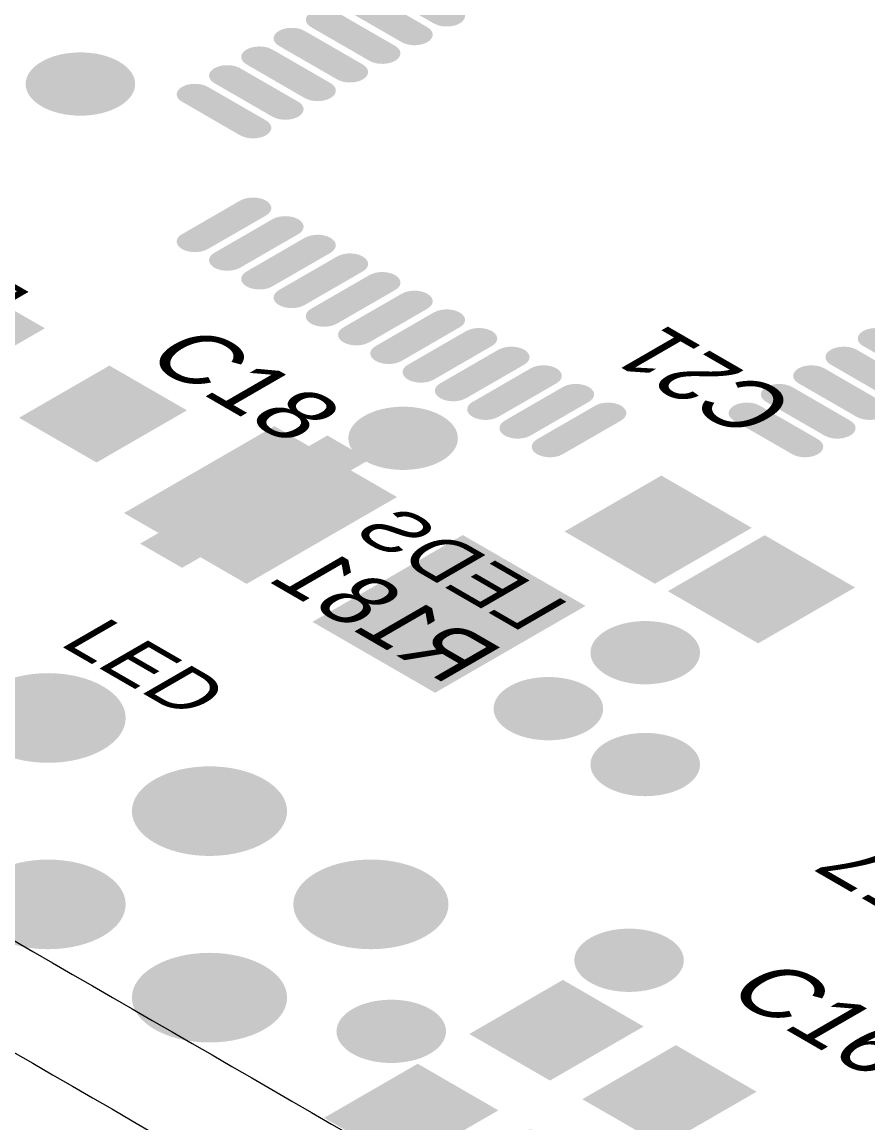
# Model space of a CAD drawing. Header units: millimetres. Extents: x -6 to 177, y -65 to 42.
# Drawn here: x 38.25 to 47.52, y -26.89 to -14.83 of the extents above; entities that cross this region are included whole.
import ezdxf

# ---------------------------------------------------------------- set-up
doc = ezdxf.new("R2010")
doc.units = ezdxf.units.MM
for name, color, linetype, true_color in [('Bottom Layer- Bottom', 7, 'Continuous', 0xffffff), ('Bottom Overlay- Bot Silk', 7, 'Continuous', 0xffffff), ('Bottom Solder- Bot Mask', 7, 'Continuous', 0xffffff), ('Mechanical 13', 7, 'Continuous', 0xffffff), ('Multi-Layer', 7, 'Continuous', 0xffffff), ('Pad Holes', 7, 'Continuous', 0xffffff), ('Top Layer- Top', 7, 'Continuous', 0xffffff), ('Top Overlay- Top Silk', 7, 'Continuous', 0xffffff), ('Top Paste- Top Paste', 7, 'Continuous', 0xffffff), ('Top Solder- Top Mask', 7, 'Continuous', 0xffffff), ('Via Holes', 7, 'Continuous', 0xffffff)]:
    doc.layers.add(name, color=color, linetype=linetype, true_color=true_color)
doc.styles.add('Arial', font='')
doc.styles.get('Arial').set_extended_font_data('Arial')

# ---------------------------------------------------------------- blocks, each defined once
blk = doc.blocks.new('L0805_334')
at = {"layer": 'Top Layer- Top', "linetype": 'Continuous', "lineweight": 18}
for points in [[(37.653, -17.738), (38.431, -18.187), (37.512, -18.718), (36.734, -18.269)], [(39.209, -18.637), (39.987, -19.086), (39.068, -19.616), (38.29, -19.167)]]:
    blk.add_hatch(color=7, dxfattribs=at).paths.add_polyline_path(points, flags=0)
at = {"layer": 'Top Paste- Top Paste', "linetype": 'Continuous', "lineweight": 18}
for points in [[(37.653, -17.738), (38.431, -18.187), (37.512, -18.718), (36.734, -18.269)], [(39.209, -18.637), (39.987, -19.086), (39.068, -19.616), (38.29, -19.167)]]:
    blk.add_hatch(color=7, dxfattribs=at).paths.add_polyline_path(points, flags=0)
at = {"layer": 'Top Solder- Top Mask', "linetype": 'Continuous', "lineweight": 18}
for points in [[(37.653, -17.698), (38.502, -18.187), (37.512, -18.759), (36.663, -18.269)], [(39.209, -18.596), (40.058, -19.086), (39.068, -19.657), (38.219, -19.167)]]:
    blk.add_hatch(color=7, dxfattribs=at).paths.add_polyline_path(points, flags=0)
blk = doc.blocks.new('CAP_POL_1411_3528_218')
at = {"layer": 'Mechanical 13', "linetype": 'Continuous', "lineweight": 18}
blk.add_hatch(color=56, dxfattribs=at).paths.add_polyline_path([(39.545, -20.545), (40.005, -20.81), (42.055, -19.627), (41.596, -19.361)], flags=0)
at = {"layer": 'Top Layer- Top', "linetype": 'Continuous', "lineweight": 18}
for points in [[(39.439, -20.21), (41.016, -19.3), (42.289, -20.035), (40.712, -20.945)], [(41.504, -21.402), (43.08, -20.492), (44.353, -21.227), (42.776, -22.137)]]:
    blk.add_hatch(color=7, dxfattribs=at).paths.add_polyline_path(points, flags=0)
at = {"layer": 'Top Paste- Top Paste', "linetype": 'Continuous', "lineweight": 18}
for points in [[(39.439, -20.21), (41.016, -19.3), (42.289, -20.035), (40.712, -20.945)], [(41.504, -21.402), (43.08, -20.492), (44.353, -21.227), (42.776, -22.137)]]:
    blk.add_hatch(color=7, dxfattribs=at).paths.add_polyline_path(points, flags=0)
at = {"layer": 'Top Solder- Top Mask', "linetype": 'Continuous', "lineweight": 18}
for points in [[(39.368, -20.21), (41.016, -19.259), (42.359, -20.035), (40.712, -20.986)], [(41.433, -21.402), (43.08, -20.451), (44.424, -21.227), (42.776, -22.178)]]:
    blk.add_hatch(color=7, dxfattribs=at).paths.add_polyline_path(points, flags=0)
blk = doc.blocks.new('CAP_0805_2012_217')
at = {"layer": 'Top Layer- Top', "linetype": 'Continuous', "lineweight": 18}
for points in [[(46.174, -20.372), (45.184, -20.943), (44.265, -20.412), (45.255, -19.841)], [(47.305, -21.025), (46.315, -21.596), (45.396, -21.066), (46.386, -20.494)]]:
    blk.add_hatch(color=7, dxfattribs=at).paths.add_polyline_path(points, flags=0)
at = {"layer": 'Top Paste- Top Paste', "linetype": 'Continuous', "lineweight": 18}
for points in [[(46.174, -20.372), (45.184, -20.943), (44.265, -20.412), (45.255, -19.841)], [(47.305, -21.025), (46.315, -21.596), (45.396, -21.066), (46.386, -20.494)]]:
    blk.add_hatch(color=7, dxfattribs=at).paths.add_polyline_path(points, flags=0)
at = {"layer": 'Top Solder- Top Mask', "linetype": 'Continuous', "lineweight": 18}
for points in [[(46.245, -20.372), (45.184, -20.984), (44.194, -20.412), (45.255, -19.8)], [(47.376, -21.025), (46.315, -21.637), (45.326, -21.066), (46.386, -20.453)]]:
    blk.add_hatch(color=7, dxfattribs=at).paths.add_polyline_path(points, flags=0)
blk = doc.blocks.new('LQFP_48_174')
at = {"layer": 'Top Layer- Top', "linetype": 'Continuous', "lineweight": 18}
h = blk.add_hatch(color=7, dxfattribs=at)
edge = h.paths.add_edge_path(flags=0)
edge.add_ellipse((42.267, -14.401), major_axis=(-0.15, 0), ratio=0.57735, start_angle=225, end_angle=405)
edge.add_line((42.161, -14.462), (42.798, -14.83))
edge.add_ellipse((42.904, -14.768), major_axis=(-0.15, 0), ratio=0.57735, start_angle=45, end_angle=225)
edge.add_line((43.01, -14.707), (42.373, -14.34))
h = blk.add_hatch(color=7, dxfattribs=at)
edge = h.paths.add_edge_path(flags=0)
edge.add_ellipse((41.914, -14.605), major_axis=(-0.15, 0), ratio=0.57735, start_angle=225, end_angle=405)
edge.add_line((41.808, -14.666), (42.444, -15.034))
edge.add_ellipse((42.55, -14.973), major_axis=(-0.15, 0), ratio=0.57735, start_angle=45, end_angle=225)
edge.add_line((42.656, -14.911), (42.02, -14.544))
h = blk.add_hatch(color=7, dxfattribs=at)
edge = h.paths.add_edge_path(flags=0)
edge.add_ellipse((41.56, -14.809), major_axis=(-0.15, 0), ratio=0.57735, start_angle=225, end_angle=405)
edge.add_line((41.454, -14.87), (42.091, -15.238))
edge.add_ellipse((42.197, -15.177), major_axis=(-0.15, 0), ratio=0.57735, start_angle=45, end_angle=225)
edge.add_line((42.303, -15.115), (41.666, -14.748))
h = blk.add_hatch(color=7, dxfattribs=at)
edge = h.paths.add_edge_path(flags=0)
edge.add_ellipse((41.207, -15.013), major_axis=(-0.15, 0), ratio=0.57735, start_angle=225, end_angle=405)
edge.add_line((41.101, -15.075), (41.737, -15.442))
edge.add_ellipse((41.843, -15.381), major_axis=(-0.15, 0), ratio=0.57735, start_angle=45, end_angle=225)
edge.add_line((41.949, -15.32), (41.313, -14.952))
h = blk.add_hatch(color=7, dxfattribs=at)
edge = h.paths.add_edge_path(flags=0)
edge.add_ellipse((40.853, -15.217), major_axis=(-0.15, 0), ratio=0.57735, start_angle=225, end_angle=405)
edge.add_line((40.747, -15.279), (41.383, -15.646))
edge.add_ellipse((41.489, -15.585), major_axis=(-0.15, 0), ratio=0.57735, start_angle=45, end_angle=225)
edge.add_line((41.596, -15.524), (40.959, -15.156))
h = blk.add_hatch(color=7, dxfattribs=at)
edge = h.paths.add_edge_path(flags=0)
edge.add_ellipse((40.5, -15.422), major_axis=(-0.15, 0), ratio=0.57735, start_angle=225, end_angle=405)
edge.add_line((40.393, -15.483), (41.03, -15.85))
edge.add_ellipse((41.136, -15.789), major_axis=(-0.15, 0), ratio=0.57735, start_angle=45, end_angle=225)
edge.add_line((41.242, -15.728), (40.606, -15.36))
h = blk.add_hatch(color=7, dxfattribs=at)
edge = h.paths.add_edge_path(flags=0)
edge.add_ellipse((40.782, -15.993), major_axis=(-0.15, 0), ratio=0.57735, start_angle=45, end_angle=225)
edge.add_line((40.888, -15.932), (40.252, -15.564))
edge.add_ellipse((40.146, -15.626), major_axis=(-0.15, 0), ratio=0.57735, start_angle=225, end_angle=405)
edge.add_line((40.04, -15.687), (40.676, -16.054))
h = blk.add_hatch(color=7, dxfattribs=at)
edge = h.paths.add_edge_path(flags=0)
edge.add_ellipse((40.146, -17.238), major_axis=(-0.15, 0), ratio=0.57735, start_angle=315, end_angle=495)
edge.add_line((40.252, -17.3), (40.888, -16.932))
edge.add_ellipse((40.782, -16.871), major_axis=(-0.15, 0), ratio=0.57735, start_angle=135, end_angle=315)
edge.add_line((40.676, -16.81), (40.04, -17.177))
h = blk.add_hatch(color=7, dxfattribs=at)
edge = h.paths.add_edge_path(flags=0)
edge.add_ellipse((40.5, -17.442), major_axis=(-0.15, 0), ratio=0.57735, start_angle=315, end_angle=495)
edge.add_line((40.606, -17.504), (41.242, -17.136))
edge.add_ellipse((41.136, -17.075), major_axis=(-0.15, 0), ratio=0.57735, start_angle=135, end_angle=315)
edge.add_line((41.03, -17.014), (40.393, -17.381))
h = blk.add_hatch(color=7, dxfattribs=at)
edge = h.paths.add_edge_path(flags=0)
edge.add_ellipse((40.853, -17.647), major_axis=(-0.15, 0), ratio=0.57735, start_angle=315, end_angle=495)
edge.add_line((40.959, -17.708), (41.596, -17.34))
edge.add_ellipse((41.489, -17.279), major_axis=(-0.15, 0), ratio=0.57735, start_angle=135, end_angle=315)
edge.add_line((41.383, -17.218), (40.747, -17.585))
h = blk.add_hatch(color=7, dxfattribs=at)
edge = h.paths.add_edge_path(flags=0)
edge.add_ellipse((41.207, -17.851), major_axis=(-0.15, 0), ratio=0.57735, start_angle=315, end_angle=495)
edge.add_line((41.313, -17.912), (41.949, -17.544))
edge.add_ellipse((41.843, -17.483), major_axis=(-0.15, 0), ratio=0.57735, start_angle=135, end_angle=315)
edge.add_line((41.737, -17.422), (41.101, -17.789))
h = blk.add_hatch(color=7, dxfattribs=at)
edge = h.paths.add_edge_path(flags=0)
edge.add_ellipse((41.56, -18.055), major_axis=(-0.15, 0), ratio=0.57735, start_angle=315, end_angle=495)
edge.add_line((41.666, -18.116), (42.303, -17.749))
edge.add_ellipse((42.197, -17.687), major_axis=(-0.15, 0), ratio=0.57735, start_angle=135, end_angle=315)
edge.add_line((42.091, -17.626), (41.454, -17.994))
h = blk.add_hatch(color=7, dxfattribs=at)
edge = h.paths.add_edge_path(flags=0)
edge.add_ellipse((41.914, -18.259), major_axis=(-0.15, 0), ratio=0.57735, start_angle=315, end_angle=495)
edge.add_line((42.02, -18.32), (42.656, -17.953))
edge.add_ellipse((42.55, -17.891), major_axis=(-0.15, 0), ratio=0.57735, start_angle=135, end_angle=315)
edge.add_line((42.444, -17.83), (41.808, -18.198))
h = blk.add_hatch(color=7, dxfattribs=at)
edge = h.paths.add_edge_path(flags=0)
edge.add_ellipse((42.267, -18.463), major_axis=(-0.15, 0), ratio=0.57735, start_angle=315, end_angle=495)
edge.add_line((42.373, -18.524), (43.01, -18.157))
edge.add_ellipse((42.904, -18.096), major_axis=(-0.15, 0), ratio=0.57735, start_angle=135, end_angle=315)
edge.add_line((42.798, -18.034), (42.161, -18.402))
h = blk.add_hatch(color=7, dxfattribs=at)
edge = h.paths.add_edge_path(flags=0)
edge.add_ellipse((43.257, -18.3), major_axis=(-0.15, 0), ratio=0.57735, start_angle=135, end_angle=315)
edge.add_line((43.151, -18.238), (42.515, -18.606))
edge.add_ellipse((42.621, -18.667), major_axis=(-0.15, 0), ratio=0.57735, start_angle=315, end_angle=495)
edge.add_line((42.727, -18.728), (43.363, -18.361))
h = blk.add_hatch(color=7, dxfattribs=at)
edge = h.paths.add_edge_path(flags=0)
edge.add_ellipse((48.242, -18.667), major_axis=(-0.15, 0), ratio=0.57735, start_angle=45, end_angle=225)
edge.add_line((48.348, -18.606), (47.712, -18.238))
edge.add_ellipse((47.606, -18.3), major_axis=(-0.15, 0), ratio=0.57735, start_angle=225, end_angle=405)
edge.add_line((47.5, -18.361), (48.136, -18.728))
h = blk.add_hatch(color=7, dxfattribs=at)
edge = h.paths.add_edge_path(flags=0)
edge.add_ellipse((43.611, -18.504), major_axis=(-0.15, 0), ratio=0.57735, start_angle=135, end_angle=315)
edge.add_line((43.505, -18.443), (42.868, -18.81))
edge.add_ellipse((42.974, -18.871), major_axis=(-0.15, 0), ratio=0.57735, start_angle=315, end_angle=495)
edge.add_line((43.08, -18.933), (43.717, -18.565))
h = blk.add_hatch(color=7, dxfattribs=at)
edge = h.paths.add_edge_path(flags=0)
edge.add_ellipse((47.889, -18.871), major_axis=(-0.15, 0), ratio=0.57735, start_angle=45, end_angle=225)
edge.add_line((47.995, -18.81), (47.358, -18.443))
edge.add_ellipse((47.252, -18.504), major_axis=(-0.15, 0), ratio=0.57735, start_angle=225, end_angle=405)
edge.add_line((47.146, -18.565), (47.783, -18.933))
h = blk.add_hatch(color=7, dxfattribs=at)
edge = h.paths.add_edge_path(flags=0)
edge.add_ellipse((43.964, -18.708), major_axis=(-0.15, 0), ratio=0.57735, start_angle=135, end_angle=315)
edge.add_line((43.858, -18.647), (43.222, -19.014))
edge.add_ellipse((43.328, -19.075), major_axis=(-0.15, 0), ratio=0.57735, start_angle=315, end_angle=495)
edge.add_line((43.434, -19.137), (44.07, -18.769))
h = blk.add_hatch(color=7, dxfattribs=at)
edge = h.paths.add_edge_path(flags=0)
edge.add_ellipse((47.535, -19.075), major_axis=(-0.15, 0), ratio=0.57735, start_angle=45, end_angle=225)
edge.add_line((47.641, -19.014), (47.005, -18.647))
edge.add_ellipse((46.899, -18.708), major_axis=(-0.15, 0), ratio=0.57735, start_angle=225, end_angle=405)
edge.add_line((46.793, -18.769), (47.429, -19.137))
h = blk.add_hatch(color=7, dxfattribs=at)
edge = h.paths.add_edge_path(flags=0)
edge.add_ellipse((44.318, -18.912), major_axis=(-0.15, 0), ratio=0.57735, start_angle=135, end_angle=315)
edge.add_line((44.212, -18.851), (43.575, -19.218))
edge.add_ellipse((43.682, -19.28), major_axis=(-0.15, 0), ratio=0.57735, start_angle=315, end_angle=495)
edge.add_line((43.788, -19.341), (44.424, -18.973))
h = blk.add_hatch(color=7, dxfattribs=at)
edge = h.paths.add_edge_path(flags=0)
edge.add_ellipse((47.182, -19.28), major_axis=(-0.15, 0), ratio=0.57735, start_angle=45, end_angle=225)
edge.add_line((47.288, -19.218), (46.651, -18.851))
edge.add_ellipse((46.545, -18.912), major_axis=(-0.15, 0), ratio=0.57735, start_angle=225, end_angle=405)
edge.add_line((46.439, -18.973), (47.076, -19.341))
h = blk.add_hatch(color=7, dxfattribs=at)
edge = h.paths.add_edge_path(flags=0)
edge.add_ellipse((44.671, -19.116), major_axis=(-0.15, 0), ratio=0.57735, start_angle=135, end_angle=315)
edge.add_line((44.565, -19.055), (43.929, -19.422))
edge.add_ellipse((44.035, -19.484), major_axis=(-0.15, 0), ratio=0.57735, start_angle=315, end_angle=495)
edge.add_line((44.141, -19.545), (44.778, -19.177))
h = blk.add_hatch(color=7, dxfattribs=at)
edge = h.paths.add_edge_path(flags=0)
edge.add_ellipse((46.828, -19.484), major_axis=(-0.15, 0), ratio=0.57735, start_angle=45, end_angle=225)
edge.add_line((46.934, -19.422), (46.298, -19.055))
edge.add_ellipse((46.192, -19.116), major_axis=(-0.15, 0), ratio=0.57735, start_angle=225, end_angle=405)
edge.add_line((46.086, -19.177), (46.722, -19.545))
at = {"layer": 'Top Paste- Top Paste', "linetype": 'Continuous', "lineweight": 18}
h = blk.add_hatch(color=7, dxfattribs=at)
edge = h.paths.add_edge_path(flags=0)
edge.add_ellipse((42.267, -14.401), major_axis=(-0.15, 0), ratio=0.57735, start_angle=225, end_angle=405)
edge.add_line((42.161, -14.462), (42.798, -14.83))
edge.add_ellipse((42.904, -14.768), major_axis=(-0.15, 0), ratio=0.57735, start_angle=45, end_angle=225)
edge.add_line((43.01, -14.707), (42.373, -14.34))
h = blk.add_hatch(color=7, dxfattribs=at)
edge = h.paths.add_edge_path(flags=0)
edge.add_ellipse((41.914, -14.605), major_axis=(-0.15, 0), ratio=0.57735, start_angle=225, end_angle=405)
edge.add_line((41.808, -14.666), (42.444, -15.034))
edge.add_ellipse((42.55, -14.973), major_axis=(-0.15, 0), ratio=0.57735, start_angle=45, end_angle=225)
edge.add_line((42.656, -14.911), (42.02, -14.544))
h = blk.add_hatch(color=7, dxfattribs=at)
edge = h.paths.add_edge_path(flags=0)
edge.add_ellipse((41.56, -14.809), major_axis=(-0.15, 0), ratio=0.57735, start_angle=225, end_angle=405)
edge.add_line((41.454, -14.87), (42.091, -15.238))
edge.add_ellipse((42.197, -15.177), major_axis=(-0.15, 0), ratio=0.57735, start_angle=45, end_angle=225)
edge.add_line((42.303, -15.115), (41.666, -14.748))
h = blk.add_hatch(color=7, dxfattribs=at)
edge = h.paths.add_edge_path(flags=0)
edge.add_ellipse((41.207, -15.013), major_axis=(-0.15, 0), ratio=0.57735, start_angle=225, end_angle=405)
edge.add_line((41.101, -15.075), (41.737, -15.442))
edge.add_ellipse((41.843, -15.381), major_axis=(-0.15, 0), ratio=0.57735, start_angle=45, end_angle=225)
edge.add_line((41.949, -15.32), (41.313, -14.952))
h = blk.add_hatch(color=7, dxfattribs=at)
edge = h.paths.add_edge_path(flags=0)
edge.add_ellipse((40.853, -15.217), major_axis=(-0.15, 0), ratio=0.57735, start_angle=225, end_angle=405)
edge.add_line((40.747, -15.279), (41.383, -15.646))
edge.add_ellipse((41.489, -15.585), major_axis=(-0.15, 0), ratio=0.57735, start_angle=45, end_angle=225)
edge.add_line((41.596, -15.524), (40.959, -15.156))
h = blk.add_hatch(color=7, dxfattribs=at)
edge = h.paths.add_edge_path(flags=0)
edge.add_ellipse((40.5, -15.422), major_axis=(-0.15, 0), ratio=0.57735, start_angle=225, end_angle=405)
edge.add_line((40.393, -15.483), (41.03, -15.85))
edge.add_ellipse((41.136, -15.789), major_axis=(-0.15, 0), ratio=0.57735, start_angle=45, end_angle=225)
edge.add_line((41.242, -15.728), (40.606, -15.36))
h = blk.add_hatch(color=7, dxfattribs=at)
edge = h.paths.add_edge_path(flags=0)
edge.add_ellipse((40.782, -15.993), major_axis=(-0.15, 0), ratio=0.57735, start_angle=45, end_angle=225)
edge.add_line((40.888, -15.932), (40.252, -15.564))
edge.add_ellipse((40.146, -15.626), major_axis=(-0.15, 0), ratio=0.57735, start_angle=225, end_angle=405)
edge.add_line((40.04, -15.687), (40.676, -16.054))
h = blk.add_hatch(color=7, dxfattribs=at)
edge = h.paths.add_edge_path(flags=0)
edge.add_ellipse((40.146, -17.238), major_axis=(-0.15, 0), ratio=0.57735, start_angle=315, end_angle=495)
edge.add_line((40.252, -17.3), (40.888, -16.932))
edge.add_ellipse((40.782, -16.871), major_axis=(-0.15, 0), ratio=0.57735, start_angle=135, end_angle=315)
edge.add_line((40.676, -16.81), (40.04, -17.177))
h = blk.add_hatch(color=7, dxfattribs=at)
edge = h.paths.add_edge_path(flags=0)
edge.add_ellipse((40.5, -17.442), major_axis=(-0.15, 0), ratio=0.57735, start_angle=315, end_angle=495)
edge.add_line((40.606, -17.504), (41.242, -17.136))
edge.add_ellipse((41.136, -17.075), major_axis=(-0.15, 0), ratio=0.57735, start_angle=135, end_angle=315)
edge.add_line((41.03, -17.014), (40.393, -17.381))
h = blk.add_hatch(color=7, dxfattribs=at)
edge = h.paths.add_edge_path(flags=0)
edge.add_ellipse((40.853, -17.647), major_axis=(-0.15, 0), ratio=0.57735, start_angle=315, end_angle=495)
edge.add_line((40.959, -17.708), (41.596, -17.34))
edge.add_ellipse((41.489, -17.279), major_axis=(-0.15, 0), ratio=0.57735, start_angle=135, end_angle=315)
edge.add_line((41.383, -17.218), (40.747, -17.585))
h = blk.add_hatch(color=7, dxfattribs=at)
edge = h.paths.add_edge_path(flags=0)
edge.add_ellipse((41.207, -17.851), major_axis=(-0.15, 0), ratio=0.57735, start_angle=315, end_angle=495)
edge.add_line((41.313, -17.912), (41.949, -17.544))
edge.add_ellipse((41.843, -17.483), major_axis=(-0.15, 0), ratio=0.57735, start_angle=135, end_angle=315)
edge.add_line((41.737, -17.422), (41.101, -17.789))
h = blk.add_hatch(color=7, dxfattribs=at)
edge = h.paths.add_edge_path(flags=0)
edge.add_ellipse((41.56, -18.055), major_axis=(-0.15, 0), ratio=0.57735, start_angle=315, end_angle=495)
edge.add_line((41.666, -18.116), (42.303, -17.749))
edge.add_ellipse((42.197, -17.687), major_axis=(-0.15, 0), ratio=0.57735, start_angle=135, end_angle=315)
edge.add_line((42.091, -17.626), (41.454, -17.994))
h = blk.add_hatch(color=7, dxfattribs=at)
edge = h.paths.add_edge_path(flags=0)
edge.add_ellipse((41.914, -18.259), major_axis=(-0.15, 0), ratio=0.57735, start_angle=315, end_angle=495)
edge.add_line((42.02, -18.32), (42.656, -17.953))
edge.add_ellipse((42.55, -17.891), major_axis=(-0.15, 0), ratio=0.57735, start_angle=135, end_angle=315)
edge.add_line((42.444, -17.83), (41.808, -18.198))
h = blk.add_hatch(color=7, dxfattribs=at)
edge = h.paths.add_edge_path(flags=0)
edge.add_ellipse((42.267, -18.463), major_axis=(-0.15, 0), ratio=0.57735, start_angle=315, end_angle=495)
edge.add_line((42.373, -18.524), (43.01, -18.157))
edge.add_ellipse((42.904, -18.096), major_axis=(-0.15, 0), ratio=0.57735, start_angle=135, end_angle=315)
edge.add_line((42.798, -18.034), (42.161, -18.402))
h = blk.add_hatch(color=7, dxfattribs=at)
edge = h.paths.add_edge_path(flags=0)
edge.add_ellipse((43.257, -18.3), major_axis=(-0.15, 0), ratio=0.57735, start_angle=135, end_angle=315)
edge.add_line((43.151, -18.238), (42.515, -18.606))
edge.add_ellipse((42.621, -18.667), major_axis=(-0.15, 0), ratio=0.57735, start_angle=315, end_angle=495)
edge.add_line((42.727, -18.728), (43.363, -18.361))
h = blk.add_hatch(color=7, dxfattribs=at)
edge = h.paths.add_edge_path(flags=0)
edge.add_ellipse((48.242, -18.667), major_axis=(-0.15, 0), ratio=0.57735, start_angle=45, end_angle=225)
edge.add_line((48.348, -18.606), (47.712, -18.238))
edge.add_ellipse((47.606, -18.3), major_axis=(-0.15, 0), ratio=0.57735, start_angle=225, end_angle=405)
edge.add_line((47.5, -18.361), (48.136, -18.728))
h = blk.add_hatch(color=7, dxfattribs=at)
edge = h.paths.add_edge_path(flags=0)
edge.add_ellipse((43.611, -18.504), major_axis=(-0.15, 0), ratio=0.57735, start_angle=135, end_angle=315)
edge.add_line((43.505, -18.443), (42.868, -18.81))
edge.add_ellipse((42.974, -18.871), major_axis=(-0.15, 0), ratio=0.57735, start_angle=315, end_angle=495)
edge.add_line((43.08, -18.933), (43.717, -18.565))
h = blk.add_hatch(color=7, dxfattribs=at)
edge = h.paths.add_edge_path(flags=0)
edge.add_ellipse((47.889, -18.871), major_axis=(-0.15, 0), ratio=0.57735, start_angle=45, end_angle=225)
edge.add_line((47.995, -18.81), (47.358, -18.443))
edge.add_ellipse((47.252, -18.504), major_axis=(-0.15, 0), ratio=0.57735, start_angle=225, end_angle=405)
edge.add_line((47.146, -18.565), (47.783, -18.933))
h = blk.add_hatch(color=7, dxfattribs=at)
edge = h.paths.add_edge_path(flags=0)
edge.add_ellipse((43.964, -18.708), major_axis=(-0.15, 0), ratio=0.57735, start_angle=135, end_angle=315)
edge.add_line((43.858, -18.647), (43.222, -19.014))
edge.add_ellipse((43.328, -19.075), major_axis=(-0.15, 0), ratio=0.57735, start_angle=315, end_angle=495)
edge.add_line((43.434, -19.137), (44.07, -18.769))
h = blk.add_hatch(color=7, dxfattribs=at)
edge = h.paths.add_edge_path(flags=0)
edge.add_ellipse((47.535, -19.075), major_axis=(-0.15, 0), ratio=0.57735, start_angle=45, end_angle=225)
edge.add_line((47.641, -19.014), (47.005, -18.647))
edge.add_ellipse((46.899, -18.708), major_axis=(-0.15, 0), ratio=0.57735, start_angle=225, end_angle=405)
edge.add_line((46.793, -18.769), (47.429, -19.137))
h = blk.add_hatch(color=7, dxfattribs=at)
edge = h.paths.add_edge_path(flags=0)
edge.add_ellipse((44.318, -18.912), major_axis=(-0.15, 0), ratio=0.57735, start_angle=135, end_angle=315)
edge.add_line((44.212, -18.851), (43.575, -19.218))
edge.add_ellipse((43.682, -19.28), major_axis=(-0.15, 0), ratio=0.57735, start_angle=315, end_angle=495)
edge.add_line((43.788, -19.341), (44.424, -18.973))
h = blk.add_hatch(color=7, dxfattribs=at)
edge = h.paths.add_edge_path(flags=0)
edge.add_ellipse((47.182, -19.28), major_axis=(-0.15, 0), ratio=0.57735, start_angle=45, end_angle=225)
edge.add_line((47.288, -19.218), (46.651, -18.851))
edge.add_ellipse((46.545, -18.912), major_axis=(-0.15, 0), ratio=0.57735, start_angle=225, end_angle=405)
edge.add_line((46.439, -18.973), (47.076, -19.341))
h = blk.add_hatch(color=7, dxfattribs=at)
edge = h.paths.add_edge_path(flags=0)
edge.add_ellipse((44.671, -19.116), major_axis=(-0.15, 0), ratio=0.57735, start_angle=135, end_angle=315)
edge.add_line((44.565, -19.055), (43.929, -19.422))
edge.add_ellipse((44.035, -19.484), major_axis=(-0.15, 0), ratio=0.57735, start_angle=315, end_angle=495)
edge.add_line((44.141, -19.545), (44.778, -19.177))
h = blk.add_hatch(color=7, dxfattribs=at)
edge = h.paths.add_edge_path(flags=0)
edge.add_ellipse((46.828, -19.484), major_axis=(-0.15, 0), ratio=0.57735, start_angle=45, end_angle=225)
edge.add_line((46.934, -19.422), (46.298, -19.055))
edge.add_ellipse((46.192, -19.116), major_axis=(-0.15, 0), ratio=0.57735, start_angle=225, end_angle=405)
edge.add_line((46.086, -19.177), (46.722, -19.545))
at = {"layer": 'Top Solder- Top Mask', "linetype": 'Continuous', "lineweight": 18}
h = blk.add_hatch(color=7, dxfattribs=at)
edge = h.paths.add_edge_path(flags=0)
edge.add_ellipse((42.267, -14.401), major_axis=(-0.2, 0), ratio=0.57735, start_angle=225, end_angle=405)
edge.add_line((42.126, -14.483), (42.762, -14.85))
edge.add_ellipse((42.904, -14.768), major_axis=(-0.2, 0), ratio=0.57735, start_angle=45, end_angle=225)
edge.add_line((43.045, -14.687), (42.409, -14.319))
h = blk.add_hatch(color=7, dxfattribs=at)
edge = h.paths.add_edge_path(flags=0)
edge.add_ellipse((41.914, -14.605), major_axis=(-0.2, 0), ratio=0.57735, start_angle=225, end_angle=405)
edge.add_line((41.772, -14.687), (42.409, -15.054))
edge.add_ellipse((42.55, -14.973), major_axis=(-0.2, 0), ratio=0.57735, start_angle=45, end_angle=225)
edge.add_line((42.692, -14.891), (42.055, -14.523))
h = blk.add_hatch(color=7, dxfattribs=at)
edge = h.paths.add_edge_path(flags=0)
edge.add_ellipse((41.56, -14.809), major_axis=(-0.2, 0), ratio=0.57735, start_angle=225, end_angle=405)
edge.add_line((41.419, -14.891), (42.055, -15.258))
edge.add_ellipse((42.197, -15.177), major_axis=(-0.2, 0), ratio=0.57735, start_angle=45, end_angle=225)
edge.add_line((42.338, -15.095), (41.702, -14.728))
h = blk.add_hatch(color=7, dxfattribs=at)
edge = h.paths.add_edge_path(flags=0)
edge.add_ellipse((41.207, -15.013), major_axis=(-0.2, 0), ratio=0.57735, start_angle=225, end_angle=405)
edge.add_line((41.065, -15.095), (41.702, -15.462))
edge.add_ellipse((41.843, -15.381), major_axis=(-0.2, 0), ratio=0.57735, start_angle=45, end_angle=225)
edge.add_line((41.984, -15.299), (41.348, -14.932))
h = blk.add_hatch(color=7, dxfattribs=at)
edge = h.paths.add_edge_path(flags=0)
edge.add_ellipse((40.853, -15.217), major_axis=(-0.2, 0), ratio=0.57735, start_angle=225, end_angle=405)
edge.add_line((40.712, -15.299), (41.348, -15.667))
edge.add_ellipse((41.489, -15.585), major_axis=(-0.2, 0), ratio=0.57735, start_angle=45, end_angle=225)
edge.add_line((41.631, -15.503), (40.995, -15.136))
h = blk.add_hatch(color=7, dxfattribs=at)
edge = h.paths.add_edge_path(flags=0)
edge.add_ellipse((40.5, -15.422), major_axis=(-0.2, 0), ratio=0.57735, start_angle=225, end_angle=405)
edge.add_line((40.358, -15.503), (40.995, -15.871))
edge.add_ellipse((41.136, -15.789), major_axis=(-0.2, 0), ratio=0.57735, start_angle=45, end_angle=225)
edge.add_line((41.277, -15.707), (40.641, -15.34))
h = blk.add_hatch(color=7, dxfattribs=at)
edge = h.paths.add_edge_path(flags=0)
edge.add_ellipse((40.782, -15.993), major_axis=(-0.2, 0), ratio=0.57735, start_angle=45, end_angle=225)
edge.add_line((40.924, -15.911), (40.287, -15.544))
edge.add_ellipse((40.146, -15.626), major_axis=(-0.2, 0), ratio=0.57735, start_angle=225, end_angle=405)
edge.add_line((40.005, -15.707), (40.641, -16.075))
h = blk.add_hatch(color=7, dxfattribs=at)
edge = h.paths.add_edge_path(flags=0)
edge.add_ellipse((40.146, -17.238), major_axis=(-0.2, 0), ratio=0.57735, start_angle=315, end_angle=495)
edge.add_line((40.287, -17.32), (40.924, -16.953))
edge.add_ellipse((40.782, -16.871), major_axis=(-0.2, 0), ratio=0.57735, start_angle=135, end_angle=315)
edge.add_line((40.641, -16.789), (40.005, -17.157))
h = blk.add_hatch(color=7, dxfattribs=at)
edge = h.paths.add_edge_path(flags=0)
edge.add_ellipse((40.5, -17.442), major_axis=(-0.2, 0), ratio=0.57735, start_angle=315, end_angle=495)
edge.add_line((40.641, -17.524), (41.277, -17.157))
edge.add_ellipse((41.136, -17.075), major_axis=(-0.2, 0), ratio=0.57735, start_angle=135, end_angle=315)
edge.add_line((40.995, -16.993), (40.358, -17.361))
h = blk.add_hatch(color=7, dxfattribs=at)
edge = h.paths.add_edge_path(flags=0)
edge.add_ellipse((40.853, -17.647), major_axis=(-0.2, 0), ratio=0.57735, start_angle=315, end_angle=495)
edge.add_line((40.995, -17.728), (41.631, -17.361))
edge.add_ellipse((41.489, -17.279), major_axis=(-0.2, 0), ratio=0.57735, start_angle=135, end_angle=315)
edge.add_line((41.348, -17.197), (40.712, -17.565))
h = blk.add_hatch(color=7, dxfattribs=at)
edge = h.paths.add_edge_path(flags=0)
edge.add_ellipse((41.207, -17.851), major_axis=(-0.2, 0), ratio=0.57735, start_angle=315, end_angle=495)
edge.add_line((41.348, -17.932), (41.984, -17.565))
edge.add_ellipse((41.843, -17.483), major_axis=(-0.2, 0), ratio=0.57735, start_angle=135, end_angle=315)
edge.add_line((41.702, -17.402), (41.065, -17.769))
h = blk.add_hatch(color=7, dxfattribs=at)
edge = h.paths.add_edge_path(flags=0)
edge.add_ellipse((41.56, -18.055), major_axis=(-0.2, 0), ratio=0.57735, start_angle=315, end_angle=495)
edge.add_line((41.702, -18.136), (42.338, -17.769))
edge.add_ellipse((42.197, -17.687), major_axis=(-0.2, 0), ratio=0.57735, start_angle=135, end_angle=315)
edge.add_line((42.055, -17.606), (41.419, -17.973))
h = blk.add_hatch(color=7, dxfattribs=at)
edge = h.paths.add_edge_path(flags=0)
edge.add_ellipse((41.914, -18.259), major_axis=(-0.2, 0), ratio=0.57735, start_angle=315, end_angle=495)
edge.add_line((42.055, -18.341), (42.692, -17.973))
edge.add_ellipse((42.55, -17.891), major_axis=(-0.2, 0), ratio=0.57735, start_angle=135, end_angle=315)
edge.add_line((42.409, -17.81), (41.772, -18.177))
h = blk.add_hatch(color=7, dxfattribs=at)
edge = h.paths.add_edge_path(flags=0)
edge.add_ellipse((42.267, -18.463), major_axis=(-0.2, 0), ratio=0.57735, start_angle=315, end_angle=495)
edge.add_line((42.409, -18.545), (43.045, -18.177))
edge.add_ellipse((42.904, -18.096), major_axis=(-0.2, 0), ratio=0.57735, start_angle=135, end_angle=315)
edge.add_line((42.762, -18.014), (42.126, -18.381))
h = blk.add_hatch(color=7, dxfattribs=at)
edge = h.paths.add_edge_path(flags=0)
edge.add_ellipse((43.257, -18.3), major_axis=(-0.2, 0), ratio=0.57735, start_angle=135, end_angle=315)
edge.add_line((43.116, -18.218), (42.479, -18.586))
edge.add_ellipse((42.621, -18.667), major_axis=(-0.2, 0), ratio=0.57735, start_angle=315, end_angle=495)
edge.add_line((42.762, -18.749), (43.399, -18.381))
h = blk.add_hatch(color=7, dxfattribs=at)
edge = h.paths.add_edge_path(flags=0)
edge.add_ellipse((48.242, -18.667), major_axis=(-0.2, 0), ratio=0.57735, start_angle=45, end_angle=225)
edge.add_line((48.384, -18.586), (47.747, -18.218))
edge.add_ellipse((47.606, -18.3), major_axis=(-0.2, 0), ratio=0.57735, start_angle=225, end_angle=405)
edge.add_line((47.465, -18.381), (48.101, -18.749))
h = blk.add_hatch(color=7, dxfattribs=at)
edge = h.paths.add_edge_path(flags=0)
edge.add_ellipse((43.611, -18.504), major_axis=(-0.2, 0), ratio=0.57735, start_angle=135, end_angle=315)
edge.add_line((43.469, -18.422), (42.833, -18.79))
edge.add_ellipse((42.974, -18.871), major_axis=(-0.2, 0), ratio=0.57735, start_angle=315, end_angle=495)
edge.add_line((43.116, -18.953), (43.752, -18.586))
h = blk.add_hatch(color=7, dxfattribs=at)
edge = h.paths.add_edge_path(flags=0)
edge.add_ellipse((47.889, -18.871), major_axis=(-0.2, 0), ratio=0.57735, start_angle=45, end_angle=225)
edge.add_line((48.03, -18.79), (47.394, -18.422))
edge.add_ellipse((47.252, -18.504), major_axis=(-0.2, 0), ratio=0.57735, start_angle=225, end_angle=405)
edge.add_line((47.111, -18.586), (47.747, -18.953))
h = blk.add_hatch(color=7, dxfattribs=at)
edge = h.paths.add_edge_path(flags=0)
edge.add_ellipse((43.964, -18.708), major_axis=(-0.2, 0), ratio=0.57735, start_angle=135, end_angle=315)
edge.add_line((43.823, -18.626), (43.187, -18.994))
edge.add_ellipse((43.328, -19.075), major_axis=(-0.2, 0), ratio=0.57735, start_angle=315, end_angle=495)
edge.add_line((43.469, -19.157), (44.106, -18.79))
h = blk.add_hatch(color=7, dxfattribs=at)
edge = h.paths.add_edge_path(flags=0)
edge.add_ellipse((47.535, -19.075), major_axis=(-0.2, 0), ratio=0.57735, start_angle=45, end_angle=225)
edge.add_line((47.677, -18.994), (47.04, -18.626))
edge.add_ellipse((46.899, -18.708), major_axis=(-0.2, 0), ratio=0.57735, start_angle=225, end_angle=405)
edge.add_line((46.757, -18.79), (47.394, -19.157))
h = blk.add_hatch(color=7, dxfattribs=at)
edge = h.paths.add_edge_path(flags=0)
edge.add_ellipse((44.318, -18.912), major_axis=(-0.2, 0), ratio=0.57735, start_angle=135, end_angle=315)
edge.add_line((44.176, -18.83), (43.54, -19.198))
edge.add_ellipse((43.682, -19.28), major_axis=(-0.2, 0), ratio=0.57735, start_angle=315, end_angle=495)
edge.add_line((43.823, -19.361), (44.459, -18.994))
h = blk.add_hatch(color=7, dxfattribs=at)
edge = h.paths.add_edge_path(flags=0)
edge.add_ellipse((47.182, -19.28), major_axis=(-0.2, 0), ratio=0.57735, start_angle=45, end_angle=225)
edge.add_line((47.323, -19.198), (46.687, -18.83))
edge.add_ellipse((46.545, -18.912), major_axis=(-0.2, 0), ratio=0.57735, start_angle=225, end_angle=405)
edge.add_line((46.404, -18.994), (47.04, -19.361))
h = blk.add_hatch(color=7, dxfattribs=at)
edge = h.paths.add_edge_path(flags=0)
edge.add_ellipse((44.671, -19.116), major_axis=(-0.2, 0), ratio=0.57735, start_angle=135, end_angle=315)
edge.add_line((44.53, -19.035), (43.894, -19.402))
edge.add_ellipse((44.035, -19.484), major_axis=(-0.2, 0), ratio=0.57735, start_angle=315, end_angle=495)
edge.add_line((44.176, -19.565), (44.813, -19.198))
h = blk.add_hatch(color=7, dxfattribs=at)
edge = h.paths.add_edge_path(flags=0)
edge.add_ellipse((46.828, -19.484), major_axis=(-0.2, 0), ratio=0.57735, start_angle=45, end_angle=225)
edge.add_line((46.97, -19.402), (46.333, -19.035))
edge.add_ellipse((46.192, -19.116), major_axis=(-0.2, 0), ratio=0.57735, start_angle=225, end_angle=405)
edge.add_line((46.05, -19.198), (46.687, -19.565))
blk = doc.blocks.new('3362X_PRIMARY_B_67')
at = {"layer": 'Bottom Layer- Bottom', "linetype": 'Continuous', "lineweight": 18}
h = blk.add_hatch(color=7, dxfattribs=at)
edge = h.paths.add_edge_path(flags=0)
edge.add_ellipse((38.537, -22.454), major_axis=(-0.8, 0), ratio=0.57735, start_angle=0, end_angle=360)
h = blk.add_hatch(color=7, dxfattribs=at)
edge = h.paths.add_edge_path(flags=0)
edge.add_ellipse((38.537, -24.495), major_axis=(-0.8, 0), ratio=0.57735, start_angle=0, end_angle=360)
h = blk.add_hatch(color=7, dxfattribs=at)
edge = h.paths.add_edge_path(flags=0)
edge.add_ellipse((42.073, -24.495), major_axis=(-0.8, 0), ratio=0.57735, start_angle=0, end_angle=360)
at = {"layer": 'Bottom Solder- Bot Mask', "linetype": 'Continuous', "lineweight": 18}
h = blk.add_hatch(color=7, dxfattribs=at)
edge = h.paths.add_edge_path(flags=0)
edge.add_ellipse((38.537, -22.454), major_axis=(-0.85, 0), ratio=0.57735, start_angle=0, end_angle=360)
h = blk.add_hatch(color=7, dxfattribs=at)
edge = h.paths.add_edge_path(flags=0)
edge.add_ellipse((38.537, -24.495), major_axis=(-0.85, 0), ratio=0.57735, start_angle=0, end_angle=360)
h = blk.add_hatch(color=7, dxfattribs=at)
edge = h.paths.add_edge_path(flags=0)
edge.add_ellipse((42.073, -24.495), major_axis=(-0.85, 0), ratio=0.57735, start_angle=0, end_angle=360)
at = {"layer": 'Multi-Layer', "linetype": 'Continuous', "lineweight": 18}
h = blk.add_hatch(color=9, dxfattribs=at)
edge = h.paths.add_edge_path(flags=0)
edge.add_ellipse((38.537, -22.454), major_axis=(-0.8, 0), ratio=0.57735, start_angle=0, end_angle=360)
h = blk.add_hatch(color=9, dxfattribs=at)
edge = h.paths.add_edge_path(flags=0)
edge.add_ellipse((38.537, -24.495), major_axis=(-0.8, 0), ratio=0.57735, start_angle=0, end_angle=360)
h = blk.add_hatch(color=9, dxfattribs=at)
edge = h.paths.add_edge_path(flags=0)
edge.add_ellipse((42.073, -24.495), major_axis=(-0.8, 0), ratio=0.57735, start_angle=0, end_angle=360)
at = {"layer": 'Pad Holes', "linetype": 'Continuous', "lineweight": 18}
h = blk.add_hatch(color=7, dxfattribs=at)
edge = h.paths.add_edge_path(flags=0)
edge.add_ellipse((38.537, -22.454), major_axis=(-0.4, 0), ratio=0.57735, start_angle=0, end_angle=360)
h = blk.add_hatch(color=7, dxfattribs=at)
edge = h.paths.add_edge_path(flags=0)
edge.add_ellipse((38.537, -24.495), major_axis=(-0.4, 0), ratio=0.57735, start_angle=0, end_angle=360)
h = blk.add_hatch(color=7, dxfattribs=at)
edge = h.paths.add_edge_path(flags=0)
edge.add_ellipse((42.073, -24.495), major_axis=(-0.4, 0), ratio=0.57735, start_angle=0, end_angle=360)
at = {"layer": 'Top Layer- Top', "linetype": 'Continuous', "lineweight": 18}
h = blk.add_hatch(color=7, dxfattribs=at)
edge = h.paths.add_edge_path(flags=0)
edge.add_ellipse((38.537, -22.454), major_axis=(-0.8, 0), ratio=0.57735, start_angle=0, end_angle=360)
h = blk.add_hatch(color=7, dxfattribs=at)
edge = h.paths.add_edge_path(flags=0)
edge.add_ellipse((38.537, -24.495), major_axis=(-0.8, 0), ratio=0.57735, start_angle=0, end_angle=360)
h = blk.add_hatch(color=7, dxfattribs=at)
edge = h.paths.add_edge_path(flags=0)
edge.add_ellipse((42.073, -24.495), major_axis=(-0.8, 0), ratio=0.57735, start_angle=0, end_angle=360)
at = {"layer": 'Top Solder- Top Mask', "linetype": 'Continuous', "lineweight": 18}
h = blk.add_hatch(color=7, dxfattribs=at)
edge = h.paths.add_edge_path(flags=0)
edge.add_ellipse((38.537, -22.454), major_axis=(-0.85, 0), ratio=0.57735, start_angle=0, end_angle=360)
h = blk.add_hatch(color=7, dxfattribs=at)
edge = h.paths.add_edge_path(flags=0)
edge.add_ellipse((38.537, -24.495), major_axis=(-0.85, 0), ratio=0.57735, start_angle=0, end_angle=360)
h = blk.add_hatch(color=7, dxfattribs=at)
edge = h.paths.add_edge_path(flags=0)
edge.add_ellipse((42.073, -24.495), major_axis=(-0.85, 0), ratio=0.57735, start_angle=0, end_angle=360)
blk = doc.blocks.new('RES_0805_2012_37')
at = {"layer": 'Top Layer- Top', "linetype": 'Continuous', "lineweight": 18}
for points in [[(43.222, -25.914), (44.176, -25.362), (44.99, -25.832), (44.035, -26.383)], [(44.459, -26.628), (45.414, -26.077), (46.227, -26.546), (45.273, -27.097)]]:
    blk.add_hatch(color=7, dxfattribs=at).paths.add_polyline_path(points, flags=0)
at = {"layer": 'Top Paste- Top Paste', "linetype": 'Continuous', "lineweight": 18}
for points in [[(43.222, -25.914), (44.176, -25.362), (44.99, -25.832), (44.035, -26.383)], [(44.459, -26.628), (45.414, -26.077), (46.227, -26.546), (45.273, -27.097)]]:
    blk.add_hatch(color=7, dxfattribs=at).paths.add_polyline_path(points, flags=0)
at = {"layer": 'Top Solder- Top Mask', "linetype": 'Continuous', "lineweight": 18}
for points in [[(43.151, -25.914), (44.176, -25.322), (45.06, -25.832), (44.035, -26.424)], [(44.389, -26.628), (45.414, -26.036), (46.298, -26.546), (45.273, -27.138)]]:
    blk.add_hatch(color=7, dxfattribs=at).paths.add_polyline_path(points, flags=0)
blk = doc.blocks.new('RES_0805_2012_23')
at = {"layer": 'Top Layer- Top', "linetype": 'Continuous', "lineweight": 18}
for points in [[(43.399, -26.75), (42.444, -27.302), (41.631, -26.832), (42.586, -26.281)], [(44.636, -27.465), (43.682, -28.016), (42.868, -27.547), (43.823, -26.995)]]:
    blk.add_hatch(color=7, dxfattribs=at).paths.add_polyline_path(points, flags=0)
at = {"layer": 'Top Paste- Top Paste', "linetype": 'Continuous', "lineweight": 18}
for points in [[(43.399, -26.75), (42.444, -27.302), (41.631, -26.832), (42.586, -26.281)], [(44.636, -27.465), (43.682, -28.016), (42.868, -27.547), (43.823, -26.995)]]:
    blk.add_hatch(color=7, dxfattribs=at).paths.add_polyline_path(points, flags=0)
at = {"layer": 'Top Solder- Top Mask', "linetype": 'Continuous', "lineweight": 18}
for points in [[(43.469, -26.75), (42.444, -27.342), (41.56, -26.832), (42.586, -26.24)], [(44.707, -27.465), (43.682, -28.057), (42.798, -27.547), (43.823, -26.955)]]:
    blk.add_hatch(color=7, dxfattribs=at).paths.add_polyline_path(points, flags=0)

msp = doc.modelspace()

# ---------------------------------------------------------------- hatches: boundary and pattern name
at = {"layer": 'Bottom Layer- Bottom', "linetype": 'Continuous', "lineweight": 18}
h = msp.add_hatch(color=7, dxfattribs=at)
edge = h.paths.add_edge_path(flags=0)
edge.add_ellipse((38.891, -15.513), major_axis=(-0.55, 0), ratio=0.57735, start_angle=0, end_angle=360)
h = msp.add_hatch(color=7, dxfattribs=at)
edge = h.paths.add_edge_path(flags=0)
edge.add_ellipse((42.426, -19.392), major_axis=(-0.55, 0), ratio=0.57735, start_angle=0, end_angle=360)
h = msp.add_hatch(color=7, dxfattribs=at)
edge = h.paths.add_edge_path(flags=0)
edge.add_ellipse((45.078, -21.739), major_axis=(-0.55, 0), ratio=0.57735, start_angle=0, end_angle=360)
h = msp.add_hatch(color=7, dxfattribs=at)
edge = h.paths.add_edge_path(flags=0)
edge.add_ellipse((44.017, -22.352), major_axis=(-0.55, 0), ratio=0.57735, start_angle=0, end_angle=360)
h = msp.add_hatch(color=7, dxfattribs=at)
edge = h.paths.add_edge_path(flags=0)
edge.add_ellipse((45.078, -22.964), major_axis=(-0.55, 0), ratio=0.57735, start_angle=0, end_angle=360)
h = msp.add_hatch(color=7, dxfattribs=at)
edge = h.paths.add_edge_path(flags=0)
edge.add_ellipse((40.305, -23.474), major_axis=(-0.8, 0), ratio=0.57735, start_angle=0, end_angle=360)
h = msp.add_hatch(color=7, dxfattribs=at)
edge = h.paths.add_edge_path(flags=0)
edge.add_ellipse((44.901, -25.107), major_axis=(-0.55, 0), ratio=0.57735, start_angle=0, end_angle=360)
h = msp.add_hatch(color=7, dxfattribs=at)
edge = h.paths.add_edge_path(flags=0)
edge.add_ellipse((40.305, -25.516), major_axis=(-0.8, 0), ratio=0.57735, start_angle=0, end_angle=360)
h = msp.add_hatch(color=7, dxfattribs=at)
edge = h.paths.add_edge_path(flags=0)
edge.add_ellipse((42.296, -25.885), major_axis=(-0.55, 0), ratio=0.57735, start_angle=0, end_angle=360)
at = {"layer": 'Bottom Solder- Bot Mask', "linetype": 'Continuous', "lineweight": 18}
h = msp.add_hatch(color=7, dxfattribs=at)
edge = h.paths.add_edge_path(flags=0)
edge.add_ellipse((38.891, -15.513), major_axis=(-0.6, 0), ratio=0.57735, start_angle=0, end_angle=360)
h = msp.add_hatch(color=7, dxfattribs=at)
edge = h.paths.add_edge_path(flags=0)
edge.add_ellipse((42.426, -19.392), major_axis=(-0.6, 0), ratio=0.57735, start_angle=0, end_angle=360)
h = msp.add_hatch(color=7, dxfattribs=at)
edge = h.paths.add_edge_path(flags=0)
edge.add_ellipse((45.078, -21.739), major_axis=(-0.6, 0), ratio=0.57735, start_angle=0, end_angle=360)
h = msp.add_hatch(color=7, dxfattribs=at)
edge = h.paths.add_edge_path(flags=0)
edge.add_ellipse((44.017, -22.352), major_axis=(-0.6, 0), ratio=0.57735, start_angle=0, end_angle=360)
h = msp.add_hatch(color=7, dxfattribs=at)
edge = h.paths.add_edge_path(flags=0)
edge.add_ellipse((45.078, -22.964), major_axis=(-0.6, 0), ratio=0.57735, start_angle=0, end_angle=360)
h = msp.add_hatch(color=7, dxfattribs=at)
edge = h.paths.add_edge_path(flags=0)
edge.add_ellipse((40.305, -23.474), major_axis=(-0.85, 0), ratio=0.57735, start_angle=0, end_angle=360)
h = msp.add_hatch(color=7, dxfattribs=at)
edge = h.paths.add_edge_path(flags=0)
edge.add_ellipse((44.901, -25.107), major_axis=(-0.6, 0), ratio=0.57735, start_angle=0, end_angle=360)
h = msp.add_hatch(color=7, dxfattribs=at)
edge = h.paths.add_edge_path(flags=0)
edge.add_ellipse((40.305, -25.516), major_axis=(-0.85, 0), ratio=0.57735, start_angle=0, end_angle=360)
h = msp.add_hatch(color=7, dxfattribs=at)
edge = h.paths.add_edge_path(flags=0)
edge.add_ellipse((42.296, -25.885), major_axis=(-0.6, 0), ratio=0.57735, start_angle=0, end_angle=360)
at = {"layer": 'Multi-Layer', "linetype": 'Continuous', "lineweight": 18}
h = msp.add_hatch(color=9, dxfattribs=at)
edge = h.paths.add_edge_path(flags=0)
edge.add_ellipse((40.305, -23.474), major_axis=(-0.8, 0), ratio=0.57735, start_angle=0, end_angle=360)
h = msp.add_hatch(color=9, dxfattribs=at)
edge = h.paths.add_edge_path(flags=0)
edge.add_ellipse((40.305, -25.516), major_axis=(-0.8, 0), ratio=0.57735, start_angle=0, end_angle=360)
at = {"layer": 'Pad Holes', "linetype": 'Continuous', "lineweight": 18}
h = msp.add_hatch(color=7, dxfattribs=at)
edge = h.paths.add_edge_path(flags=0)
edge.add_ellipse((40.305, -23.474), major_axis=(-0.4, 0), ratio=0.57735, start_angle=0, end_angle=360)
h = msp.add_hatch(color=7, dxfattribs=at)
edge = h.paths.add_edge_path(flags=0)
edge.add_ellipse((40.305, -25.516), major_axis=(-0.4, 0), ratio=0.57735, start_angle=0, end_angle=360)
at = {"layer": 'Top Layer- Top', "linetype": 'Continuous', "lineweight": 18}
h = msp.add_hatch(color=7, dxfattribs=at)
edge = h.paths.add_edge_path(flags=0)
edge.add_ellipse((38.891, -15.513), major_axis=(-0.55, 0), ratio=0.57735, start_angle=0, end_angle=360)
h = msp.add_hatch(color=7, dxfattribs=at)
edge = h.paths.add_edge_path(flags=0)
edge.add_ellipse((42.426, -19.392), major_axis=(-0.55, 0), ratio=0.57735, start_angle=0, end_angle=360)
h = msp.add_hatch(color=7, dxfattribs=at)
edge = h.paths.add_edge_path(flags=0)
edge.add_ellipse((45.078, -21.739), major_axis=(-0.55, 0), ratio=0.57735, start_angle=0, end_angle=360)
h = msp.add_hatch(color=7, dxfattribs=at)
edge = h.paths.add_edge_path(flags=0)
edge.add_ellipse((44.017, -22.352), major_axis=(-0.55, 0), ratio=0.57735, start_angle=0, end_angle=360)
h = msp.add_hatch(color=7, dxfattribs=at)
edge = h.paths.add_edge_path(flags=0)
edge.add_ellipse((45.078, -22.964), major_axis=(-0.55, 0), ratio=0.57735, start_angle=0, end_angle=360)
h = msp.add_hatch(color=7, dxfattribs=at)
edge = h.paths.add_edge_path(flags=0)
edge.add_ellipse((40.305, -23.474), major_axis=(-0.8, 0), ratio=0.57735, start_angle=0, end_angle=360)
h = msp.add_hatch(color=7, dxfattribs=at)
edge = h.paths.add_edge_path(flags=0)
edge.add_ellipse((44.901, -25.107), major_axis=(-0.55, 0), ratio=0.57735, start_angle=0, end_angle=360)
h = msp.add_hatch(color=7, dxfattribs=at)
edge = h.paths.add_edge_path(flags=0)
edge.add_ellipse((40.305, -25.516), major_axis=(-0.8, 0), ratio=0.57735, start_angle=0, end_angle=360)
h = msp.add_hatch(color=7, dxfattribs=at)
edge = h.paths.add_edge_path(flags=0)
edge.add_ellipse((42.296, -25.885), major_axis=(-0.55, 0), ratio=0.57735, start_angle=0, end_angle=360)
at = {"layer": 'Top Solder- Top Mask', "linetype": 'Continuous', "lineweight": 18}
h = msp.add_hatch(color=7, dxfattribs=at)
edge = h.paths.add_edge_path(flags=0)
edge.add_ellipse((38.891, -15.513), major_axis=(-0.6, 0), ratio=0.57735, start_angle=0, end_angle=360)
h = msp.add_hatch(color=7, dxfattribs=at)
edge = h.paths.add_edge_path(flags=0)
edge.add_ellipse((42.426, -19.392), major_axis=(-0.6, 0), ratio=0.57735, start_angle=0, end_angle=360)
h = msp.add_hatch(color=7, dxfattribs=at)
edge = h.paths.add_edge_path(flags=0)
edge.add_ellipse((45.078, -21.739), major_axis=(-0.6, 0), ratio=0.57735, start_angle=0, end_angle=360)
h = msp.add_hatch(color=7, dxfattribs=at)
edge = h.paths.add_edge_path(flags=0)
edge.add_ellipse((44.017, -22.352), major_axis=(-0.6, 0), ratio=0.57735, start_angle=0, end_angle=360)
h = msp.add_hatch(color=7, dxfattribs=at)
edge = h.paths.add_edge_path(flags=0)
edge.add_ellipse((45.078, -22.964), major_axis=(-0.6, 0), ratio=0.57735, start_angle=0, end_angle=360)
h = msp.add_hatch(color=7, dxfattribs=at)
edge = h.paths.add_edge_path(flags=0)
edge.add_ellipse((40.305, -23.474), major_axis=(-0.85, 0), ratio=0.57735, start_angle=0, end_angle=360)
h = msp.add_hatch(color=7, dxfattribs=at)
edge = h.paths.add_edge_path(flags=0)
edge.add_ellipse((44.901, -25.107), major_axis=(-0.6, 0), ratio=0.57735, start_angle=0, end_angle=360)
h = msp.add_hatch(color=7, dxfattribs=at)
edge = h.paths.add_edge_path(flags=0)
edge.add_ellipse((40.305, -25.516), major_axis=(-0.85, 0), ratio=0.57735, start_angle=0, end_angle=360)
h = msp.add_hatch(color=7, dxfattribs=at)
edge = h.paths.add_edge_path(flags=0)
edge.add_ellipse((42.296, -25.885), major_axis=(-0.6, 0), ratio=0.57735, start_angle=0, end_angle=360)
at = {"layer": 'Via Holes', "linetype": 'Continuous', "lineweight": 18}
h = msp.add_hatch(color=7, dxfattribs=at)
edge = h.paths.add_edge_path(flags=0)
edge.add_ellipse((38.891, -15.513), major_axis=(-0.3, 0), ratio=0.57735, start_angle=0, end_angle=360)
h = msp.add_hatch(color=7, dxfattribs=at)
edge = h.paths.add_edge_path(flags=0)
edge.add_ellipse((42.426, -19.392), major_axis=(-0.3, 0), ratio=0.57735, start_angle=0, end_angle=360)
h = msp.add_hatch(color=7, dxfattribs=at)
edge = h.paths.add_edge_path(flags=0)
edge.add_ellipse((45.078, -21.739), major_axis=(-0.3, 0), ratio=0.57735, start_angle=0, end_angle=360)
h = msp.add_hatch(color=7, dxfattribs=at)
edge = h.paths.add_edge_path(flags=0)
edge.add_ellipse((44.017, -22.352), major_axis=(-0.3, 0), ratio=0.57735, start_angle=0, end_angle=360)
h = msp.add_hatch(color=7, dxfattribs=at)
edge = h.paths.add_edge_path(flags=0)
edge.add_ellipse((45.078, -22.964), major_axis=(-0.3, 0), ratio=0.57735, start_angle=0, end_angle=360)
h = msp.add_hatch(color=7, dxfattribs=at)
edge = h.paths.add_edge_path(flags=0)
edge.add_ellipse((44.901, -25.107), major_axis=(-0.3, 0), ratio=0.57735, start_angle=0, end_angle=360)
h = msp.add_hatch(color=7, dxfattribs=at)
edge = h.paths.add_edge_path(flags=0)
edge.add_ellipse((42.296, -25.885), major_axis=(-0.3, 0), ratio=0.57735, start_angle=0, end_angle=360)

# ---------------------------------------------------------------- linework, layer by layer
at = {"color": 252, "linetype": 'Continuous', "lineweight": 13}
for points in [[(-6.364, 0.816), (2.946, -4.559), (21.567, -15.309), (49.497, -31.435), (77.428, -47.561), (96.049, -58.311), (105.359, -63.687)], [(-6.364, -0.408), (2.946, -5.784), (21.567, -16.534), (49.497, -32.66), (77.428, -48.786), (96.049, -59.536), (105.359, -64.911)]]:
    msp.add_open_spline(points, degree=3, dxfattribs=at)
at = {"color": 163, "linetype": 'Continuous', "lineweight": 18}
msp.add_open_spline([(-6.364, -0.408), (2.946, -5.784), (21.567, -16.534), (49.497, -32.66), (77.428, -48.786), (96.049, -59.536), (105.359, -64.911)], degree=3, dxfattribs=at)

# ---------------------------------------------------------------- block references
for name in ['LQFP_48_174', 'L0805_334', 'CAP_POL_1411_3528_218', 'CAP_0805_2012_217', '3362X_PRIMARY_B_67', 'RES_0805_2012_37', 'RES_0805_2012_23']:
    msp.add_blockref(name, (0, 0), dxfattribs=at)

# ---------------------------------------------------------------- texts
at = {"layer": 'Bottom Overlay- Bot Silk', "color": 44, "linetype": 'Continuous', "lineweight": 13, "extrusion": (0, -0.816497, -0.57735), "attachment_point": 7, "text_direction": (-0.707107, 0.408248, -0.57735), "line_spacing_factor": 1.047437, "style": 'Arial'}
for s, insert, char_height in [('\\fArial|b0|i0;\\W0.9915;BAR', (37.853, -18.13, 0.086), 0.75), ('\\fArial|b0|i0;\\W0.9779;LEDS', (43.735, -21.526, 0.086), 0.75), ('\\fArial|b0|i0;\\W0.9168;R181', (42.9, -22.098, 0.104), 0.912)]:
    msp.add_mtext(s, dxfattribs=dict(at, insert=insert, char_height=char_height))
at = {"layer": 'Top Overlay- Top Silk', "color": 2, "linetype": 'Continuous', "lineweight": 13, "extrusion": (0, 0.816497, 0.57735), "attachment_point": 7, "line_spacing_factor": 1.047437, "style": 'Arial'}
for s, insert, char_height, text_direction in [('\\fArial|b0|i0;\\W0.9071;C21', (46.794, -19.006, -0.152), 0.912, (-0.707107, 0.408248, -0.57735)), ('\\fArial|b0|i0;\\W0.9863;C18', (39.545, -18.528, 0.16), 0.912, (0.707107, -0.408248, 0.57735)), ('\\fArial|b0|i0;\\W0.9700;LED', (38.642, -21.647, 0.132), 0.75, (0.707107, -0.408248, 0.57735)), ('\\fArial|b0|i0;\\W0.9760;R157', (49.645, -24.939, -0.152), 0.912, (-0.707107, 0.408248, -0.57735)), ('\\fArial|b0|i0;\\W0.9855;C16', (45.909, -25.468, 0.16), 0.912, (0.707107, -0.408248, 0.57735))]:
    msp.add_mtext(s, dxfattribs=dict(at, insert=insert, char_height=char_height, text_direction=text_direction))

doc.saveas('drawing.dxf')
